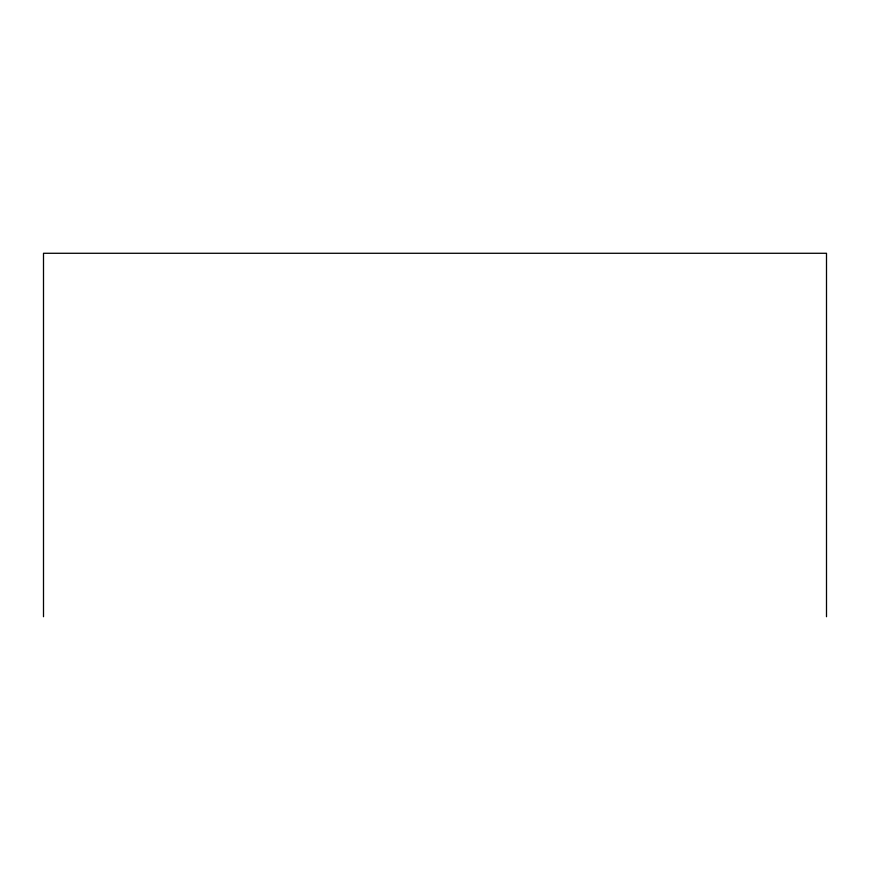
<?xml version="1.0" encoding="UTF-8"?>
<svg xmlns="http://www.w3.org/2000/svg" width="870" height="870" viewBox="0 0 870 870"><rect width="100%" height="100%" fill="white"/><g stroke="black" fill="none" stroke-linecap="round" stroke-linejoin="round"><path stroke-width="1.3" d="M826.5 616.721L826.5 253.279L43.5 253.279L43.5 616.721"/></g></svg>
